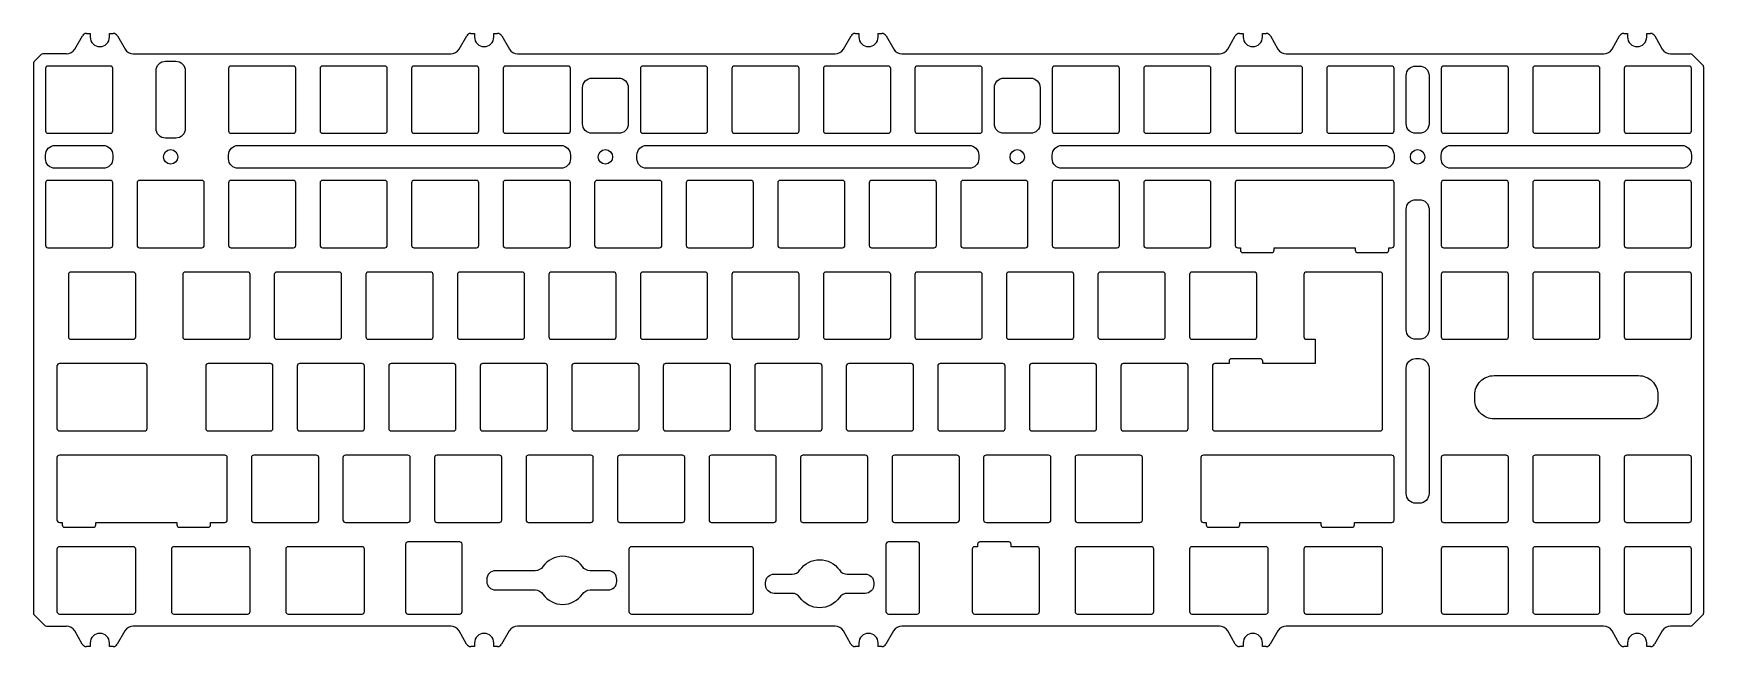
# Model space of a CAD drawing. Header units: millimetres. Extents: x 0 to 348, y -123 to 4.
import ezdxf

# ---------------------------------------------------------------- set-up
doc = ezdxf.new("R2010")
doc.units = ezdxf.units.MM
doc.layers.get('0').update_dxf_attribs({"linetype": 'CONTINUOUS'})

msp = doc.modelspace()

# ---------------------------------------------------------------- linework, layer by layer
for p, q in [((8.6, 1), (10.19, 3.75)), ((11.06, 4.25), (11.83, 4.25)), ((11.83, 4.25), (11.83, 3.5)), ((15.83, 3.5), (15.83, 4.25)), ((15.83, 4.25), (16.61, 4.25)), ((17.48, 3.75), (19.07, 1)), ((88.6, 1), (90.19, 3.75)), ((91.06, 4.25), (91.83, 4.25)), ((91.83, 4.25), (91.83, 3.5)), ((95.83, 3.5), (95.83, 4.25)), ((95.83, 4.25), (96.61, 4.25)), ((97.48, 3.75), (99.07, 1)), ((168.6, 1), (170.19, 3.75)), ((171.06, 4.25), (171.83, 4.25)), ((171.83, 4.25), (171.83, 3.5)), ((175.83, 3.5), (175.83, 4.25)), ((175.83, 4.25), (176.61, 4.25)), ((177.48, 3.75), (179.07, 1)), ((248.6, 1), (250.19, 3.75)), ((251.06, 4.25), (251.83, 4.25)), ((251.83, 4.25), (251.83, 3.5)), ((255.83, 3.5), (255.83, 4.25)), ((255.83, 4.25), (256.61, 4.25)), ((257.48, 3.75), (259.07, 1)), ((328.6, 1), (330.19, 3.75)), ((331.06, 4.25), (331.83, 4.25)), ((331.83, 4.25), (331.83, 3.5)), ((335.83, 3.5), (335.83, 4.25)), ((335.83, 4.25), (336.61, 4.25)), ((337.48, 3.75), (339.07, 1)), ((6.87, 0), (1.98, 0)), ((20.8, 0), (86.87, 0)), ((100.8, 0), (166.87, 0)), ((180.8, 0), (246.87, 0)), ((260.8, 0), (326.87, 0)), ((340.8, 0), (344.96, 0)), ((0, -1.98), (0, -116.36)), ((0.15, -1.62), (1.63, -0.14)), ((345.31, -0.14), (347.52, -2.35)), ((347.66, -2.7), (347.66, -116.36)), ((0.15, -116.71), (2.35, -118.92)), ((347.52, -116.71), (345.31, -118.92)), ((2.71, -119.06), (6.86, -119.06)), ((10.18, -122.82), (8.6, -120.06)), ((19.06, -120.06), (17.47, -122.82)), ((86.86, -119.06), (20.79, -119.06)), ((90.18, -122.82), (88.6, -120.06)), ((99.06, -120.06), (97.47, -122.82)), ((166.86, -119.06), (100.79, -119.06)), ((170.18, -122.82), (168.6, -120.06)), ((179.06, -120.06), (177.47, -122.82)), ((246.86, -119.06), (180.79, -119.06)), ((250.18, -122.82), (248.6, -120.06)), ((259.06, -120.06), (257.47, -122.82)), ((326.86, -119.06), (260.79, -119.06)), ((330.18, -122.82), (328.6, -120.06)), ((339.06, -120.06), (337.47, -122.82)), ((344.96, -119.06), (340.79, -119.06)), ((11.83, -123.32), (11.05, -123.32)), ((11.83, -122.56), (11.83, -123.32)), ((15.83, -123.32), (15.83, -122.56)), ((16.61, -123.32), (15.83, -123.32)), ((91.83, -123.32), (91.05, -123.32)), ((91.83, -122.56), (91.83, -123.32)), ((95.83, -123.32), (95.83, -122.56)), ((96.61, -123.32), (95.83, -123.32)), ((171.83, -123.32), (171.05, -123.32)), ((171.83, -122.56), (171.83, -123.32)), ((175.83, -123.32), (175.83, -122.56)), ((176.61, -123.32), (175.83, -123.32)), ((251.83, -123.32), (251.05, -123.32)), ((251.83, -122.56), (251.83, -123.32)), ((255.83, -123.32), (255.83, -122.56)), ((256.61, -123.32), (255.83, -123.32)), ((331.83, -123.32), (331.05, -123.32)), ((331.83, -122.56), (331.83, -123.32)), ((335.83, -123.32), (335.83, -122.56)), ((336.61, -123.32), (335.83, -123.32))]:
    msp.add_line(p, q)
for points in [[(16.02, -16.53, 0.414214), (16.52, -16.02), (16.52, -3.02, 0.414214), (16.02, -2.53), (3.02, -2.53, 0.414214), (2.52, -3.02), (2.52, -16.02, 0.414214), (3.02, -16.53)], [(25.53, -3.53, -0.414214), (27.52, -1.53), (29.63, -1.53, -0.414214), (31.62, -3.53), (31.62, -15.53, -0.414214), (29.63, -17.52), (27.52, -17.52, -0.414214), (25.53, -15.53)], [(54.62, -3.02, 0.414214), (54.13, -2.53), (41.12, -2.53, 0.414214), (40.62, -3.02), (40.62, -16.02, 0.414214), (41.12, -16.53), (54.13, -16.53, 0.414214), (54.62, -16.02)], [(60.17, -2.53, 0.414214), (59.68, -3.02), (59.68, -16.02, 0.414214), (60.17, -16.53), (73.17, -16.53, 0.414214), (73.67, -16.02), (73.67, -3.02, 0.414214), (73.17, -2.53)], [(78.72, -3.02), (78.72, -16.02, 0.414214), (79.22, -16.53), (92.22, -16.53, 0.414214), (92.72, -16.02), (92.72, -3.02, 0.414214), (92.22, -2.53), (79.22, -2.53, 0.414214)], [(98.28, -16.53), (111.28, -16.53, 0.414214), (111.78, -16.02), (111.78, -3.02, 0.414214), (111.28, -2.53), (98.28, -2.53, 0.414214), (97.78, -3.02), (97.78, -16.02, 0.414214)], [(126.85, -2.53, 0.414214), (126.35, -3.02), (126.35, -16.02, 0.414214), (126.85, -16.53), (139.85, -16.53, 0.414214), (140.35, -16.02), (140.35, -3.02, 0.414214), (139.85, -2.53)], [(158.9, -16.53, 0.414214), (159.4, -16.02), (159.4, -3.02, 0.414214), (158.9, -2.53), (145.9, -2.53, 0.414214), (145.4, -3.02), (145.4, -16.02, 0.414214), (145.9, -16.53)], [(178.45, -3.02, 0.414214), (177.95, -2.53), (164.95, -2.53, 0.414214), (164.45, -3.02), (164.45, -16.02, 0.414214), (164.95, -16.53), (177.95, -16.53, 0.414214), (178.45, -16.02)], [(197.5, -16.02), (197.5, -3.02, 0.414214), (197, -2.53), (184, -2.53, 0.414214), (183.5, -3.02), (183.5, -16.02, 0.414214), (184, -16.53), (197, -16.53, 0.414214)], [(212.57, -16.53), (225.58, -16.53, 0.414214), (226.08, -16.02), (226.08, -3.02, 0.414214), (225.58, -2.53), (212.57, -2.53, 0.414214), (212.07, -3.02), (212.07, -16.02, 0.414214)], [(244.63, -2.53), (231.62, -2.53, 0.414214), (231.12, -3.02), (231.12, -16.02, 0.414214), (231.62, -16.53), (244.63, -16.53, 0.414214), (245.12, -16.02), (245.12, -3.02, 0.414214)], [(250.68, -16.53), (263.68, -16.53, 0.414214), (264.18, -16.02), (264.18, -3.02, 0.414214), (263.68, -2.53), (250.68, -2.53, 0.414214), (250.18, -3.02), (250.18, -16.02, 0.414214)], [(283.23, -3.02, 0.414214), (282.73, -2.53), (269.73, -2.53, 0.414214), (269.23, -3.02), (269.23, -16.02, 0.414214), (269.73, -16.53), (282.73, -16.53, 0.414214), (283.23, -16.02)], [(290.51, -4.53), (290.51, -14.53, -0.414214), (288.51, -16.53), (287.75, -16.53, -0.414214), (285.75, -14.53), (285.75, -4.53, -0.414214), (287.75, -2.53), (288.51, -2.53, -0.414214)], [(307.04, -3.02, 0.414214), (306.54, -2.53), (293.54, -2.53, 0.414214), (293.04, -3.02), (293.04, -16.02, 0.414214), (293.54, -16.53), (306.54, -16.53, 0.414214), (307.04, -16.02)], [(312.59, -2.53, 0.414214), (312.09, -3.02), (312.09, -16.02, 0.414214), (312.59, -16.53), (325.59, -16.53, 0.414214), (326.09, -16.02), (326.09, -3.02, 0.414214), (325.59, -2.53)], [(344.64, -16.53, 0.414214), (345.14, -16.02), (345.14, -3.02, 0.414214), (344.64, -2.53), (331.64, -2.53, 0.414214), (331.14, -3.02), (331.14, -16.02, 0.414214), (331.64, -16.53)], [(114.3, -14.53), (114.3, -7.05, -0.414214), (116.3, -5.05), (121.83, -5.05, -0.414214), (123.83, -7.05), (123.83, -14.53, -0.414214), (121.83, -16.53), (116.3, -16.53, -0.414214)], [(207.55, -5.05, -0.414214), (209.55, -7.05), (209.55, -14.53, -0.414214), (207.55, -16.53), (202.03, -16.53, -0.414214), (200.03, -14.53), (200.03, -7.05, -0.414214), (202.03, -5.05)], [(4.52, -23.81, -0.414214), (2.52, -21.81), (2.52, -21.05, -0.414214), (4.52, -19.05), (14.52, -19.05, -0.414214), (16.52, -21.05), (16.52, -21.81, -0.414214), (14.52, -23.81)], [(42.62, -23.81, -0.414214), (40.62, -21.81), (40.62, -21.05, -0.414214), (42.62, -19.05), (109.78, -19.05, -0.414214), (111.78, -21.05), (111.78, -21.81, -0.414214), (109.78, -23.81)], [(125.63, -21.81), (125.63, -21.05, -0.414214), (127.63, -19.05), (194.78, -19.05, -0.414214), (196.78, -21.05), (196.78, -21.81, -0.414214), (194.78, -23.81), (127.63, -23.81, -0.414214)], [(283.23, -21.05), (283.23, -21.81, -0.414214), (281.23, -23.81), (214.07, -23.81, -0.414214), (212.07, -21.81), (212.07, -21.05, -0.414214), (214.07, -19.05), (281.23, -19.05, -0.414214)], [(295.04, -19.05), (343.14, -19.05, -0.414214), (345.14, -21.05), (345.14, -21.81, -0.414214), (343.14, -23.81), (295.04, -23.81, -0.414214), (293.04, -21.81), (293.04, -21.05, -0.414214)], [(2.52, -39.84, 0.414214), (3.02, -40.34), (16.02, -40.34, 0.414214), (16.52, -39.84), (16.52, -26.84, 0.414214), (16.02, -26.34), (3.02, -26.34, 0.414214), (2.52, -26.84)], [(21.58, -39.84, 0.414214), (22.07, -40.34), (35.08, -40.34, 0.414214), (35.58, -39.84), (35.58, -26.84, 0.414214), (35.08, -26.34), (22.07, -26.34, 0.414214), (21.58, -26.84)], [(54.13, -26.34), (41.12, -26.34, 0.414214), (40.62, -26.84), (40.62, -39.84, 0.414214), (41.12, -40.34), (54.13, -40.34, 0.414214), (54.62, -39.84), (54.62, -26.84, 0.414214)], [(60.17, -40.34), (73.17, -40.34, 0.414214), (73.67, -39.84), (73.67, -26.84, 0.414214), (73.17, -26.34), (60.17, -26.34, 0.414214), (59.68, -26.84), (59.68, -39.84, 0.414214)], [(92.72, -26.84, 0.414214), (92.22, -26.34), (79.22, -26.34, 0.414214), (78.72, -26.84), (78.72, -39.84, 0.414214), (79.22, -40.34), (92.22, -40.34, 0.414214), (92.72, -39.84)], [(97.78, -39.84, 0.414214), (98.28, -40.34), (111.28, -40.34, 0.414214), (111.78, -39.84), (111.78, -26.84, 0.414214), (111.28, -26.34), (98.28, -26.34, 0.414214), (97.78, -26.84)], [(117.33, -40.34), (130.32, -40.34, 0.414214), (130.82, -39.84), (130.82, -26.84, 0.414214), (130.32, -26.34), (117.33, -26.34, 0.414214), (116.83, -26.84), (116.83, -39.84, 0.414214)], [(136.38, -40.34), (149.38, -40.34, 0.414214), (149.88, -39.84), (149.88, -26.84, 0.414214), (149.38, -26.34), (136.38, -26.34, 0.414214), (135.88, -26.84), (135.88, -39.84, 0.414214)], [(168.43, -26.34), (155.43, -26.34, 0.414214), (154.93, -26.84), (154.93, -39.84, 0.414214), (155.43, -40.34), (168.43, -40.34, 0.414214), (168.93, -39.84), (168.93, -26.84, 0.414214)], [(187.97, -39.84), (187.97, -26.84, 0.414214), (187.47, -26.34), (174.48, -26.34, 0.414214), (173.98, -26.84), (173.98, -39.84, 0.414214), (174.48, -40.34), (187.47, -40.34, 0.414214)], [(207.03, -39.84), (207.03, -26.84, 0.414214), (206.53, -26.34), (193.53, -26.34, 0.414214), (193.03, -26.84), (193.03, -39.84, 0.414214), (193.53, -40.34), (206.53, -40.34, 0.414214)], [(212.07, -39.84, 0.414214), (212.57, -40.34), (225.58, -40.34, 0.414214), (226.08, -39.84), (226.08, -26.84, 0.414214), (225.58, -26.34), (212.57, -26.34, 0.414214), (212.07, -26.84)], [(244.63, -40.34, 0.414214), (245.12, -39.84), (245.12, -26.84, 0.414214), (244.63, -26.34), (231.62, -26.34, 0.414214), (231.12, -26.84), (231.12, -39.84, 0.414214), (231.62, -40.34)], [(263.68, -40.34), (269.73, -40.34), (273.2, -40.34), (275.14, -40.34), (275.14, -40.84, 0.414214), (275.64, -41.34), (281.64, -41.34, 0.414214), (282.14, -40.84), (282.14, -40.34), (282.73, -40.34, 0.414214), (283.23, -39.84), (283.23, -26.84, 0.414214), (282.73, -26.34), (281.64, -26.34), (275.64, -26.34), (273.2, -26.34), (269.73, -26.34), (263.68, -26.34), (260.2, -26.34), (257.76, -26.34), (251.76, -26.34), (250.68, -26.34, 0.414214), (250.18, -26.84), (250.18, -39.84, 0.414214), (250.68, -40.34), (251.26, -40.34), (251.26, -40.84, 0.414214), (251.76, -41.34), (257.76, -41.34, 0.414214), (258.26, -40.84), (258.26, -40.34), (260.2, -40.34)], [(293.04, -26.84), (293.04, -39.84, 0.414214), (293.54, -40.34), (306.54, -40.34, 0.414214), (307.04, -39.84), (307.04, -26.84, 0.414214), (306.54, -26.34), (293.54, -26.34, 0.414214)], [(326.09, -39.84), (326.09, -26.84, 0.414214), (325.59, -26.34), (312.59, -26.34, 0.414214), (312.09, -26.84), (312.09, -39.84, 0.414214), (312.59, -40.34), (325.59, -40.34, 0.414214)], [(344.64, -40.34, 0.414214), (345.14, -39.84), (345.14, -26.84, 0.414214), (344.64, -26.34), (331.64, -26.34, 0.414214), (331.14, -26.84), (331.14, -39.84, 0.414214), (331.64, -40.34)], [(285.75, -57.39), (285.75, -32.34, -0.414214), (287.75, -30.34), (288.51, -30.34, -0.414214), (290.51, -32.34), (290.51, -57.39, -0.414214), (288.51, -59.39), (287.75, -59.39, -0.414214)], [(7.29, -58.89, 0.414214), (7.79, -59.39), (20.79, -59.39, 0.414214), (21.29, -58.89), (21.29, -45.89, 0.414214), (20.79, -45.39), (7.79, -45.39, 0.414214), (7.29, -45.89)], [(45.1, -58.89), (45.1, -45.89, 0.414214), (44.6, -45.39), (31.6, -45.39, 0.414214), (31.1, -45.89), (31.1, -58.89, 0.414214), (31.6, -59.39), (44.6, -59.39, 0.414214)], [(63.65, -59.39, 0.414214), (64.15, -58.89), (64.15, -45.89, 0.414214), (63.65, -45.39), (50.65, -45.39, 0.414214), (50.15, -45.89), (50.15, -58.89, 0.414214), (50.65, -59.39)], [(69.7, -59.39), (82.7, -59.39, 0.414214), (83.2, -58.89), (83.2, -45.89, 0.414214), (82.7, -45.39), (69.7, -45.39, 0.414214), (69.2, -45.89), (69.2, -58.89, 0.414214)], [(101.75, -45.39), (88.75, -45.39, 0.414214), (88.25, -45.89), (88.25, -58.89, 0.414214), (88.75, -59.39), (101.75, -59.39, 0.414214), (102.25, -58.89), (102.25, -45.89, 0.414214)], [(120.8, -45.39), (107.8, -45.39, 0.414214), (107.3, -45.89), (107.3, -58.89, 0.414214), (107.8, -59.39), (120.8, -59.39, 0.414214), (121.3, -58.89), (121.3, -45.89, 0.414214)], [(126.85, -45.39, 0.414214), (126.35, -45.89), (126.35, -58.89, 0.414214), (126.85, -59.39), (139.85, -59.39, 0.414214), (140.35, -58.89), (140.35, -45.89, 0.414214), (139.85, -45.39)], [(145.9, -45.39, 0.414214), (145.4, -45.89), (145.4, -58.89, 0.414214), (145.9, -59.39), (158.9, -59.39, 0.414214), (159.4, -58.89), (159.4, -45.89, 0.414214), (158.9, -45.39)], [(178.45, -45.89, 0.414214), (177.95, -45.39), (164.95, -45.39, 0.414214), (164.45, -45.89), (164.45, -58.89, 0.414214), (164.95, -59.39), (177.95, -59.39, 0.414214), (178.45, -58.89)], [(183.5, -45.89), (183.5, -58.89, 0.414214), (184, -59.39), (197, -59.39, 0.414214), (197.5, -58.89), (197.5, -45.89, 0.414214), (197, -45.39), (184, -45.39, 0.414214)], [(202.55, -45.89), (202.55, -58.89, 0.414214), (203.05, -59.39), (216.05, -59.39, 0.414214), (216.55, -58.89), (216.55, -45.89, 0.414214), (216.05, -45.39), (203.05, -45.39, 0.414214)], [(221.6, -58.89, 0.414214), (222.1, -59.39), (235.1, -59.39, 0.414214), (235.6, -58.89), (235.6, -45.89, 0.414214), (235.1, -45.39), (222.1, -45.39, 0.414214), (221.6, -45.89)], [(240.65, -45.89), (240.65, -58.89, 0.414214), (241.15, -59.39), (254.15, -59.39, 0.414214), (254.65, -58.89), (254.65, -45.89, 0.414214), (254.15, -45.39), (241.15, -45.39, 0.414214)], [(245.91, -64.44, 0.414214), (245.41, -64.94), (245.41, -77.94, 0.414214), (245.91, -78.44), (280.34, -78.44, 0.414214), (280.84, -77.94), (280.84, -45.89, 0.414214), (280.34, -45.39), (264.96, -45.39, 0.414214), (264.46, -45.89), (264.46, -58.89, 0.414214), (264.96, -59.39), (266.84, -59.39), (266.84, -64.44), (258.91, -64.44), (257.82, -64.44), (255.88, -64.44), (255.88, -63.94, 0.414214), (255.38, -63.44), (249.38, -63.44, 0.414214), (248.88, -63.94), (248.88, -64.44)], [(307.04, -45.89, 0.414214), (306.54, -45.39), (293.54, -45.39, 0.414214), (293.04, -45.89), (293.04, -58.89, 0.414214), (293.54, -59.39), (306.54, -59.39, 0.414214), (307.04, -58.89)], [(312.09, -58.89, 0.414214), (312.59, -59.39), (325.59, -59.39, 0.414214), (326.09, -58.89), (326.09, -45.89, 0.414214), (325.59, -45.39), (312.59, -45.39, 0.414214), (312.09, -45.89)], [(345.14, -58.89), (345.14, -45.89, 0.414214), (344.64, -45.39), (331.64, -45.39, 0.414214), (331.14, -45.89), (331.14, -58.89, 0.414214), (331.64, -59.39), (344.64, -59.39, 0.414214)], [(10.17, -78.44), (18.41, -78.44), (23.17, -78.44, 0.414214), (23.67, -77.94), (23.67, -64.94, 0.414214), (23.17, -64.44), (18.41, -64.44), (10.17, -64.44), (5.41, -64.44, 0.414214), (4.91, -64.94), (4.91, -77.94, 0.414214), (5.41, -78.44)], [(35.86, -77.94, 0.414214), (36.36, -78.44), (49.36, -78.44, 0.414214), (49.86, -77.94), (49.86, -64.94, 0.414214), (49.36, -64.44), (36.36, -64.44, 0.414214), (35.86, -64.94)], [(68.41, -64.44), (55.41, -64.44, 0.414214), (54.91, -64.94), (54.91, -77.94, 0.414214), (55.41, -78.44), (68.41, -78.44, 0.414214), (68.91, -77.94), (68.91, -64.94, 0.414214)], [(87.96, -77.94), (87.96, -64.94, 0.414214), (87.46, -64.44), (74.46, -64.44, 0.414214), (73.96, -64.94), (73.96, -77.94, 0.414214), (74.46, -78.44), (87.46, -78.44, 0.414214)], [(93.51, -78.44), (106.51, -78.44, 0.414214), (107.01, -77.94), (107.01, -64.94, 0.414214), (106.51, -64.44), (93.51, -64.44, 0.414214), (93.01, -64.94), (93.01, -77.94, 0.414214)], [(126.06, -77.94), (126.06, -64.94, 0.414214), (125.56, -64.44), (112.56, -64.44, 0.414214), (112.06, -64.94), (112.06, -77.94, 0.414214), (112.56, -78.44), (125.56, -78.44, 0.414214)], [(131.61, -78.44), (144.61, -78.44, 0.414214), (145.11, -77.94), (145.11, -64.94, 0.414214), (144.61, -64.44), (131.61, -64.44, 0.414214), (131.11, -64.94), (131.11, -77.94, 0.414214)], [(150.66, -78.44), (163.66, -78.44, 0.414214), (164.16, -77.94), (164.16, -64.94, 0.414214), (163.66, -64.44), (150.66, -64.44, 0.414214), (150.16, -64.94), (150.16, -77.94, 0.414214)], [(169.71, -78.44), (182.71, -78.44, 0.414214), (183.21, -77.94), (183.21, -64.94, 0.414214), (182.71, -64.44), (169.71, -64.44, 0.414214), (169.21, -64.94), (169.21, -77.94, 0.414214)], [(188.76, -78.44), (201.76, -78.44, 0.414214), (202.26, -77.94), (202.26, -64.94, 0.414214), (201.76, -64.44), (188.76, -64.44, 0.414214), (188.26, -64.94), (188.26, -77.94, 0.414214)], [(221.31, -77.94), (221.31, -64.94, 0.414214), (220.81, -64.44), (207.81, -64.44, 0.414214), (207.31, -64.94), (207.31, -77.94, 0.414214), (207.81, -78.44), (220.81, -78.44, 0.414214)], [(240.36, -64.94, 0.414214), (239.86, -64.44), (226.86, -64.44, 0.414214), (226.36, -64.94), (226.36, -77.94, 0.414214), (226.86, -78.44), (239.86, -78.44, 0.414214), (240.36, -77.94)], [(290.51, -91.49, -0.414214), (288.51, -93.49), (287.75, -93.49, -0.414214), (285.75, -91.49), (285.75, -65.39, -0.414214), (287.75, -63.39), (288.51, -63.39, -0.414214), (290.51, -65.39)], [(334.14, -75.94), (304.04, -75.94, -0.414214), (300.04, -71.94), (300.04, -70.94, -0.414214), (304.04, -66.94), (334.14, -66.94, -0.414214), (338.14, -70.94), (338.14, -71.94, -0.414214)], [(26.84, -97.49), (27.93, -97.49), (29.87, -97.49), (29.87, -97.99, 0.414214), (30.37, -98.49), (36.37, -98.49, 0.414214), (36.87, -97.99), (36.87, -97.49), (39.84, -97.49, 0.414214), (40.34, -96.99), (40.34, -83.99, 0.414214), (39.84, -83.49), (36.37, -83.49), (30.37, -83.49), (27.93, -83.49), (26.84, -83.49), (18.41, -83.49), (14.93, -83.49), (12.49, -83.49), (6.49, -83.49), (5.41, -83.49, 0.414214), (4.91, -83.99), (4.91, -96.99, 0.414214), (5.41, -97.49), (5.99, -97.49), (5.99, -97.99, 0.414214), (6.49, -98.49), (12.49, -98.49, 0.414214), (12.99, -97.99), (12.99, -97.49), (14.93, -97.49), (18.41, -97.49)], [(45.39, -96.99, 0.414214), (45.89, -97.49), (58.89, -97.49, 0.414214), (59.39, -96.99), (59.39, -83.99, 0.414214), (58.89, -83.49), (45.89, -83.49, 0.414214), (45.39, -83.99)], [(77.94, -97.49, 0.414214), (78.44, -96.99), (78.44, -83.99, 0.414214), (77.94, -83.49), (64.94, -83.49, 0.414214), (64.44, -83.99), (64.44, -96.99, 0.414214), (64.94, -97.49)], [(83.99, -83.49, 0.414214), (83.49, -83.99), (83.49, -96.99, 0.414214), (83.99, -97.49), (96.99, -97.49, 0.414214), (97.49, -96.99), (97.49, -83.99, 0.414214), (96.99, -83.49)], [(116.54, -96.99), (116.54, -83.99, 0.414214), (116.04, -83.49), (103.04, -83.49, 0.414214), (102.54, -83.99), (102.54, -96.99, 0.414214), (103.04, -97.49), (116.04, -97.49, 0.414214)], [(135.09, -83.49), (122.09, -83.49, 0.414214), (121.59, -83.99), (121.59, -96.99, 0.414214), (122.09, -97.49), (135.09, -97.49, 0.414214), (135.59, -96.99), (135.59, -83.99, 0.414214)], [(140.64, -83.99), (140.64, -96.99, 0.414214), (141.14, -97.49), (154.14, -97.49, 0.414214), (154.64, -96.99), (154.64, -83.99, 0.414214), (154.14, -83.49), (141.14, -83.49, 0.414214)], [(173.69, -83.99, 0.414214), (173.19, -83.49), (160.19, -83.49, 0.414214), (159.69, -83.99), (159.69, -96.99, 0.414214), (160.19, -97.49), (173.19, -97.49, 0.414214), (173.69, -96.99)], [(192.24, -83.49), (179.24, -83.49, 0.414214), (178.74, -83.99), (178.74, -96.99, 0.414214), (179.24, -97.49), (192.24, -97.49, 0.414214), (192.74, -96.99), (192.74, -83.99, 0.414214)], [(198.29, -97.49), (211.29, -97.49, 0.414214), (211.79, -96.99), (211.79, -83.99, 0.414214), (211.29, -83.49), (198.29, -83.49, 0.414214), (197.79, -83.99), (197.79, -96.99, 0.414214)], [(230.84, -83.99, 0.414214), (230.34, -83.49), (217.34, -83.49, 0.414214), (216.84, -83.99), (216.84, -96.99, 0.414214), (217.34, -97.49), (230.34, -97.49, 0.414214), (230.84, -96.99)], [(267.99, -97.99, 0.414214), (268.49, -98.49), (274.49, -98.49, 0.414214), (274.99, -97.99), (274.99, -97.49), (282.73, -97.49, 0.414214), (283.23, -96.99), (283.23, -83.99, 0.414214), (282.73, -83.49), (243.53, -83.49, 0.414214), (243.03, -83.99), (243.03, -96.99, 0.414214), (243.53, -97.49), (244.12, -97.49), (244.12, -97.99, 0.414214), (244.62, -98.49), (250.62, -98.49, 0.414214), (251.12, -97.99), (251.12, -97.49), (267.99, -97.49)], [(293.54, -97.49), (306.54, -97.49, 0.414214), (307.04, -96.99), (307.04, -83.99, 0.414214), (306.54, -83.49), (293.54, -83.49, 0.414214), (293.04, -83.99), (293.04, -96.99, 0.414214)], [(312.09, -96.99, 0.414214), (312.59, -97.49), (325.59, -97.49, 0.414214), (326.09, -96.99), (326.09, -83.99, 0.414214), (325.59, -83.49), (312.59, -83.49, 0.414214), (312.09, -83.99)], [(331.64, -83.49, 0.414214), (331.14, -83.99), (331.14, -96.99, 0.414214), (331.64, -97.49), (344.64, -97.49, 0.414214), (345.14, -96.99), (345.14, -83.99, 0.414214), (344.64, -83.49)], [(18.41, -102.54), (7.79, -102.54), (5.41, -102.54, 0.414214), (4.91, -103.04), (4.91, -116.04, 0.414214), (5.41, -116.54), (7.79, -116.54), (18.41, -116.54), (20.79, -116.54, 0.414214), (21.29, -116.04), (21.29, -103.04, 0.414214), (20.79, -102.54)], [(44.6, -102.54), (42.22, -102.54), (31.6, -102.54), (29.22, -102.54, 0.414214), (28.72, -103.04), (28.72, -116.04, 0.414214), (29.22, -116.54), (31.6, -116.54), (42.22, -116.54), (44.6, -116.54, 0.414214), (45.1, -116.04), (45.1, -103.04, 0.414214)], [(52.53, -103.04), (52.53, -116.04, 0.414214), (53.03, -116.54), (55.41, -116.54), (66.03, -116.54), (68.41, -116.54, 0.414214), (68.91, -116.04), (68.91, -103.04, 0.414214), (68.41, -102.54), (66.03, -102.54), (55.41, -102.54), (53.03, -102.54, 0.414214)], [(77.97, -101.54, 0.414214), (77.47, -102.04), (77.47, -116.04, 0.414214), (77.97, -116.54), (82.72, -116.54), (83.97, -116.54), (88.73, -116.54, 0.414214), (89.22, -116.04), (89.22, -102.04, 0.414214), (88.73, -101.54), (83.97, -101.54), (82.72, -101.54)], [(123.97, -103.04), (123.97, -116.04, 0.414214), (124.47, -116.54), (136.38, -116.54), (137.47, -116.54), (149.38, -116.54, 0.414214), (149.88, -116.04), (149.88, -103.04, 0.414214), (149.38, -102.54), (137.47, -102.54), (136.38, -102.54), (124.47, -102.54, 0.414214)], [(184.47, -102.04, 0.414214), (183.97, -101.54), (177.97, -101.54, 0.414214), (177.47, -102.04), (177.47, -116.04, 0.414214), (177.97, -116.54), (183.97, -116.54, 0.414214), (184.47, -116.04)], [(209.41, -103.04, 0.414214), (208.91, -102.54), (203.53, -102.54), (203.53, -102.04, 0.414214), (203.03, -101.54), (197.03, -101.54, 0.414214), (196.53, -102.04), (196.53, -102.54), (195.91, -102.54, 0.414214), (195.41, -103.04), (195.41, -116.04, 0.414214), (195.91, -116.54), (197.03, -116.54), (203.03, -116.54), (208.91, -116.54, 0.414214), (209.41, -116.04)], [(216.84, -116.04, 0.414214), (217.34, -116.54), (219.72, -116.54), (230.34, -116.54), (232.72, -116.54, 0.414214), (233.22, -116.04), (233.22, -103.04, 0.414214), (232.72, -102.54), (230.34, -102.54), (219.72, -102.54), (217.34, -102.54, 0.414214), (216.84, -103.04)], [(256.53, -116.54, 0.414214), (257.03, -116.04), (257.03, -103.04, 0.414214), (256.53, -102.54), (254.15, -102.54), (243.53, -102.54), (241.15, -102.54, 0.414214), (240.65, -103.04), (240.65, -116.04, 0.414214), (241.15, -116.54), (243.53, -116.54), (254.15, -116.54)], [(267.34, -102.54), (264.96, -102.54, 0.414214), (264.46, -103.04), (264.46, -116.04, 0.414214), (264.96, -116.54), (267.34, -116.54), (277.96, -116.54), (280.34, -116.54, 0.414214), (280.84, -116.04), (280.84, -103.04, 0.414214), (280.34, -102.54), (277.96, -102.54)], [(293.04, -103.04), (293.04, -116.04, 0.414214), (293.54, -116.54), (306.54, -116.54, 0.414214), (307.04, -116.04), (307.04, -103.04, 0.414214), (306.54, -102.54), (293.54, -102.54, 0.414214)], [(325.59, -116.54, 0.414214), (326.09, -116.04), (326.09, -103.04, 0.414214), (325.59, -102.54), (312.59, -102.54, 0.414214), (312.09, -103.04), (312.09, -116.04, 0.414214), (312.59, -116.54)], [(331.14, -116.04, 0.414214), (331.64, -116.54), (344.64, -116.54, 0.414214), (345.14, -116.04), (345.14, -103.04, 0.414214), (344.64, -102.54), (331.64, -102.54, 0.414214), (331.14, -103.04)], [(104.43, -111.54, -0.245393), (106.07, -112.39, 0.522233), (114.28, -112.39, -0.245393), (115.92, -111.54), (119.64, -111.54, 0.414214), (121.44, -109.74), (121.44, -109.34, 0.414214), (119.64, -107.54), (115.92, -107.54, -0.245393), (114.28, -106.68, 0.522233), (106.07, -106.68, -0.245393), (104.43, -107.54), (96.18, -107.54, 0.414214), (94.38, -109.34), (94.38, -109.74, 0.414214), (96.18, -111.54)], [(157.93, -112.24), (154.2, -112.24, -0.414214), (152.4, -110.44), (152.4, -110.04, -0.414214), (154.2, -108.24), (157.93, -108.24, 0.245393), (159.57, -107.38, -0.522233), (167.78, -107.38, 0.245393), (169.42, -108.24), (173.14, -108.24, -0.414214), (174.94, -110.04), (174.94, -110.44, -0.414214), (173.14, -112.24), (169.42, -112.24, 0.245393), (167.78, -113.1, -0.522233), (159.57, -113.1, 0.245393)]]:
    msp.add_lwpolyline(points, format="xyb", close=True)
for centre in [(28.57, -21.43), (119.06, -21.43), (204.79, -21.43), (288.13, -21.43)]:
    msp.add_circle(centre, 1.5)
for centre, radius, start, end in [((13.83, 3.5), 2, -180, 0), ((93.83, 3.5), 2, -180, 0), ((173.83, 3.5), 2, -180, 0), ((253.83, 3.5), 2, -180, 0), ((333.83, 3.5), 2, -180, 0), ((1.98, -0.5), 0.5, 90, 135), ((344.96, -0.5), 0.5, 45, 90), ((0.5, -1.98), 0.5, 135, 180), ((347.16, -2.7), 0.5, 0, 45), ((0.5, -116.36), 0.5, 180, 225), ((347.16, -116.36), 0.5, -45, 0), ((2.71, -118.56), 0.5, 225, 270), ((13.83, -122.56), 2, 0, 180), ((93.83, -122.56), 2, 0, 180), ((173.83, -122.56), 2, 0, 180), ((253.83, -122.56), 2, 0, 180), ((333.83, -122.56), 2, 0, 180), ((344.96, -118.56), 0.5, 270, 315)]:
    msp.add_arc(centre, radius, start, end)
for points in [[(11.06, 4.25), (10.7, 4.25), (10.37, 4.06), (10.19, 3.75)], [(17.48, 3.75), (17.3, 4.06), (16.97, 4.25), (16.61, 4.25)], [(91.06, 4.25), (90.7, 4.25), (90.37, 4.06), (90.19, 3.75)], [(97.48, 3.75), (97.3, 4.06), (96.97, 4.25), (96.61, 4.25)], [(171.06, 4.25), (170.7, 4.25), (170.37, 4.06), (170.19, 3.75)], [(177.48, 3.75), (177.3, 4.06), (176.97, 4.25), (176.61, 4.25)], [(251.06, 4.25), (250.7, 4.25), (250.37, 4.06), (250.19, 3.75)], [(257.48, 3.75), (257.3, 4.06), (256.97, 4.25), (256.61, 4.25)], [(331.06, 4.25), (330.7, 4.25), (330.37, 4.06), (330.19, 3.75)], [(337.48, 3.75), (337.3, 4.06), (336.97, 4.25), (336.61, 4.25)], [(6.87, 0), (7.58, 0), (8.25, 0.39), (8.6, 1)], [(19.07, 1), (19.42, 0.39), (20.08, 0), (20.8, 0)], [(86.87, 0), (87.58, 0), (88.25, 0.39), (88.6, 1)], [(99.07, 1), (99.42, 0.39), (100.08, 0), (100.8, 0)], [(166.87, 0), (167.58, 0), (168.25, 0.39), (168.6, 1)], [(179.07, 1), (179.42, 0.39), (180.08, 0), (180.8, 0)], [(246.87, 0), (247.58, 0), (248.25, 0.39), (248.6, 1)], [(259.07, 1), (259.42, 0.39), (260.08, 0), (260.8, 0)], [(326.87, 0), (327.58, 0), (328.25, 0.39), (328.6, 1)], [(339.07, 1), (339.42, 0.39), (340.08, 0), (340.8, 0)], [(8.6, -120.06), (8.24, -119.45), (7.58, -119.06), (6.86, -119.06)], [(20.79, -119.06), (20.08, -119.06), (19.42, -119.45), (19.06, -120.06)], [(88.6, -120.06), (88.24, -119.45), (87.58, -119.06), (86.86, -119.06)], [(100.79, -119.06), (100.08, -119.06), (99.42, -119.45), (99.06, -120.06)], [(168.6, -120.06), (168.24, -119.45), (167.58, -119.06), (166.86, -119.06)], [(180.79, -119.06), (180.08, -119.06), (179.42, -119.45), (179.06, -120.06)], [(248.6, -120.06), (248.24, -119.45), (247.58, -119.06), (246.86, -119.06)], [(260.79, -119.06), (260.08, -119.06), (259.42, -119.45), (259.06, -120.06)], [(328.6, -120.06), (328.24, -119.45), (327.58, -119.06), (326.86, -119.06)], [(340.79, -119.06), (340.08, -119.06), (339.42, -119.45), (339.06, -120.06)], [(10.18, -122.82), (10.36, -123.12), (10.69, -123.32), (11.05, -123.32)], [(16.61, -123.32), (16.96, -123.32), (17.29, -123.12), (17.47, -122.82)], [(90.18, -122.82), (90.36, -123.12), (90.69, -123.32), (91.05, -123.32)], [(96.61, -123.32), (96.96, -123.32), (97.29, -123.12), (97.47, -122.82)], [(170.18, -122.82), (170.36, -123.12), (170.69, -123.32), (171.05, -123.32)], [(176.61, -123.32), (176.96, -123.32), (177.29, -123.12), (177.47, -122.82)], [(250.18, -122.82), (250.36, -123.12), (250.69, -123.32), (251.05, -123.32)], [(256.61, -123.32), (256.96, -123.32), (257.29, -123.12), (257.47, -122.82)], [(330.18, -122.82), (330.36, -123.12), (330.69, -123.32), (331.05, -123.32)], [(336.61, -123.32), (336.96, -123.32), (337.29, -123.12), (337.47, -122.82)]]:
    msp.add_open_spline(points, degree=3)

doc.saveas('drawing.dxf')
